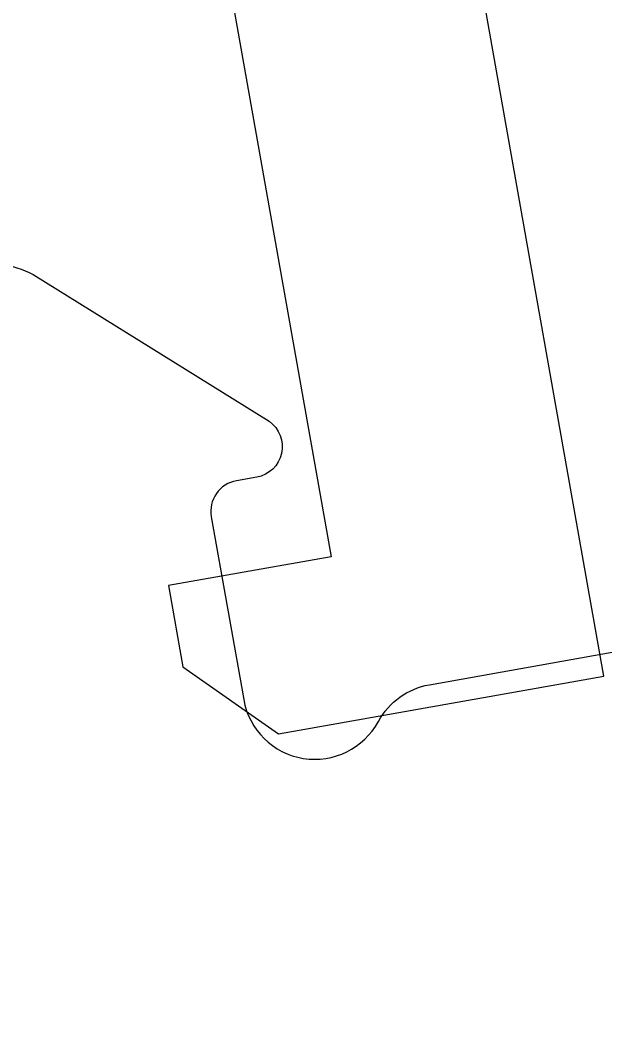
# Model space of a CAD drawing. Header units: millimetres. Extents: x -434100 to 9270898, y 0 to 249028.
# Drawn here: x -196537.45 to -196534, y 105973.61 to 105979.52 of the extents above; entities that cross this region are included whole.
import ezdxf
from ezdxf import colors
from ezdxf.entities.mleader import LeaderData, LeaderLine
from ezdxf.math import Vec2, Vec3

# ---------------------------------------------------------------- set-up
doc = ezdxf.new("R2010")
doc.units = ezdxf.units.MM
doc.header["$MEASUREMENT"] = 0
doc.layers.get('0').update_dxf_attribs({"color": 250, "lineweight": 9})
for name, color, linetype, lineweight in [('_АР ТЕКСТ', 250, 'Continuous', 25), ('АР_Отметки', 250, 'Continuous', 15), ('АР_Размеры', 175, 'Continuous', 9), ('АР_Сущ Несущая стена', 216, 'Continuous', 30)]:
    doc.layers.add(name, color=color, linetype=linetype, lineweight=lineweight)
doc.styles.add('ISOCPEUR', font='isocpeur.TTF', dxfattribs={"width": 0.7})

# ---------------------------------------------------------------- blocks, each defined once
blk = doc.blocks.new('_DotSmall')
at = {"color": 0, "linetype": 'ByBlock', "const_width": 0.5}
blk.add_lwpolyline([(-0.0625, 0, 1), (0.0625, 0, 1)], format="xyb", close=True, dxfattribs=at)

msp = doc.modelspace()

# ---------------------------------------------------------------- linework, layer by layer
at = {"layer": 'АР_Размеры', "color": 5, "lineweight": 0, "ltscale": 100, "transparency": 33554687}
msp.add_lwpolyline([(-196536.486, 105981.2722), (-196535.6136, 105976.3501), (-196536.574, 105976.1799), (-196536.4889, 105975.6997), (-196535.9236, 105975.3046), (-196534.0028, 105975.645), (-196551.2801, 106073.1268)], dxfattribs=at)
msp.add_lwpolyline([(-196536.486, 105981.2722), (-196535.6136, 105976.3501), (-196536.574, 105976.1799), (-196536.4889, 105975.6997), (-196535.9236, 105975.3046), (-196534.0028, 105975.645), (-196551.2801, 106073.1268)], dxfattribs=at)
msp.add_lwpolyline([(-196536.486, 105981.2722), (-196535.6136, 105976.3501), (-196536.574, 105976.1799), (-196536.4889, 105975.6997), (-196535.9236, 105975.3046), (-196534.0028, 105975.645), (-196551.2801, 106073.1268)], dxfattribs=at)
msp.add_lwpolyline([(-196536.486, 105981.2722), (-196535.6136, 105976.3501), (-196536.574, 105976.1799), (-196536.4889, 105975.6997), (-196535.9236, 105975.3046), (-196534.0028, 105975.645), (-196551.2801, 106073.1268)], dxfattribs=at)
msp.add_lwpolyline([(-196536.486, 105981.2722), (-196535.6136, 105976.3501), (-196536.574, 105976.1799), (-196536.4889, 105975.6997), (-196535.9236, 105975.3046), (-196534.0028, 105975.645), (-196551.2801, 106073.1268)], dxfattribs=at)
msp.add_lwpolyline([(-196536.486, 105981.2722), (-196535.6136, 105976.3501), (-196536.574, 105976.1799), (-196536.4889, 105975.6997), (-196535.9236, 105975.3046), (-196534.0028, 105975.645), (-196551.2801, 106073.1268)], dxfattribs=at)
msp.add_lwpolyline([(-196536.486, 105981.2722), (-196535.6136, 105976.3501), (-196536.574, 105976.1799), (-196536.4889, 105975.6997), (-196535.9236, 105975.3046), (-196534.0028, 105975.645), (-196551.2801, 106073.1268)], dxfattribs=at)
msp.add_lwpolyline([(-196536.486, 105981.2722), (-196535.6136, 105976.3501), (-196536.574, 105976.1799), (-196536.4889, 105975.6997), (-196535.9236, 105975.3046), (-196534.0028, 105975.645), (-196551.2801, 106073.1268)], dxfattribs=at)
msp.add_lwpolyline([(-196536.486, 105981.2722), (-196535.6136, 105976.3501), (-196536.574, 105976.1799), (-196536.4889, 105975.6997), (-196535.9236, 105975.3046), (-196534.0028, 105975.645), (-196551.2801, 106073.1268)], dxfattribs=at)
msp.add_lwpolyline([(-196536.486, 105981.2722), (-196535.6136, 105976.3501), (-196536.574, 105976.1799), (-196536.4889, 105975.6997), (-196535.9236, 105975.3046), (-196534.0028, 105975.645), (-196551.2801, 106073.1268)], dxfattribs=at)
msp.add_lwpolyline([(-196536.486, 105981.2722), (-196535.6136, 105976.3501), (-196536.574, 105976.1799), (-196536.4889, 105975.6997), (-196535.9236, 105975.3046), (-196534.0028, 105975.645), (-196551.2801, 106073.1268)], dxfattribs=at)
msp.add_lwpolyline([(-196536.486, 105981.2722), (-196535.6136, 105976.3501), (-196536.574, 105976.1799), (-196536.4889, 105975.6997), (-196535.9236, 105975.3046), (-196534.0028, 105975.645), (-196551.2801, 106073.1268)], dxfattribs=at)
msp.add_lwpolyline([(-196536.486, 105981.2722), (-196535.6136, 105976.3501), (-196536.574, 105976.1799), (-196536.4889, 105975.6997), (-196535.9236, 105975.3046), (-196534.0028, 105975.645), (-196551.2801, 106073.1268)], dxfattribs=at)
msp.add_lwpolyline([(-196536.486, 105981.2722), (-196535.6136, 105976.3501), (-196536.574, 105976.1799), (-196536.4889, 105975.6997), (-196535.9236, 105975.3046), (-196534.0028, 105975.645), (-196551.2801, 106073.1268)], dxfattribs=at)
msp.add_lwpolyline([(-196536.486, 105981.2722), (-196535.6136, 105976.3501), (-196536.574, 105976.1799), (-196536.4889, 105975.6997), (-196535.9236, 105975.3046), (-196534.0028, 105975.645), (-196551.2801, 106073.1268)], dxfattribs=at)
msp.add_lwpolyline([(-196536.486, 105981.2722), (-196535.6136, 105976.3501), (-196536.574, 105976.1799), (-196536.4889, 105975.6997), (-196535.9236, 105975.3046), (-196534.0028, 105975.645), (-196551.2801, 106073.1268)], dxfattribs=at)
msp.add_lwpolyline([(-196536.486, 105981.2722), (-196535.6136, 105976.3501), (-196536.574, 105976.1799), (-196536.4889, 105975.6997), (-196535.9236, 105975.3046), (-196534.0028, 105975.645), (-196551.2801, 106073.1268)], dxfattribs=at)
msp.add_lwpolyline([(-196536.486, 105981.2722), (-196535.6136, 105976.3501), (-196536.574, 105976.1799), (-196536.4889, 105975.6997), (-196535.9236, 105975.3046), (-196534.0028, 105975.645), (-196551.2801, 106073.1268)], dxfattribs=at)
msp.add_lwpolyline([(-196536.486, 105981.2722), (-196535.6136, 105976.3501), (-196536.574, 105976.1799), (-196536.4889, 105975.6997), (-196535.9236, 105975.3046), (-196534.0028, 105975.645), (-196551.2801, 106073.1268)], dxfattribs=at)
msp.add_lwpolyline([(-196536.486, 105981.2722), (-196535.6136, 105976.3501), (-196536.574, 105976.1799), (-196536.4889, 105975.6997), (-196535.9236, 105975.3046), (-196534.0028, 105975.645), (-196551.2801, 106073.1268)], dxfattribs=at)
msp.add_lwpolyline([(-196536.486, 105981.2722), (-196535.6136, 105976.3501), (-196536.574, 105976.1799), (-196536.4889, 105975.6997), (-196535.9236, 105975.3046), (-196534.0028, 105975.645), (-196551.2801, 106073.1268)], dxfattribs=at)
msp.add_lwpolyline([(-196536.486, 105981.2722), (-196535.6136, 105976.3501), (-196536.574, 105976.1799), (-196536.4889, 105975.6997), (-196535.9236, 105975.3046), (-196534.0028, 105975.645), (-196551.2801, 106073.1268)], dxfattribs=at)
msp.add_lwpolyline([(-196536.486, 105981.2722), (-196535.6136, 105976.3501), (-196536.574, 105976.1799), (-196536.4889, 105975.6997), (-196535.9236, 105975.3046), (-196534.0028, 105975.645), (-196551.2801, 106073.1268)], dxfattribs=at)
msp.add_lwpolyline([(-196536.486, 105981.2722), (-196535.6136, 105976.3501), (-196536.574, 105976.1799), (-196536.4889, 105975.6997), (-196535.9236, 105975.3046), (-196534.0028, 105975.645), (-196551.2801, 106073.1268)], dxfattribs=at)
msp.add_lwpolyline([(-196536.486, 105981.2722), (-196535.6136, 105976.3501), (-196536.574, 105976.1799), (-196536.4889, 105975.6997), (-196535.9236, 105975.3046), (-196534.0028, 105975.645), (-196551.2801, 106073.1268)], dxfattribs=at)
msp.add_lwpolyline([(-196536.486, 105981.2722), (-196535.6136, 105976.3501), (-196536.574, 105976.1799), (-196536.4889, 105975.6997), (-196535.9236, 105975.3046), (-196534.0028, 105975.645), (-196551.2801, 106073.1268)], dxfattribs=at)
msp.add_lwpolyline([(-196536.486, 105981.2722), (-196535.6136, 105976.3501), (-196536.574, 105976.1799), (-196536.4889, 105975.6997), (-196535.9236, 105975.3046), (-196534.0028, 105975.645), (-196551.2801, 106073.1268)], dxfattribs=at)
msp.add_lwpolyline([(-196536.486, 105981.2722), (-196535.6136, 105976.3501), (-196536.574, 105976.1799), (-196536.4889, 105975.6997), (-196535.9236, 105975.3046), (-196534.0028, 105975.645), (-196551.2801, 106073.1268)], dxfattribs=at)
msp.add_lwpolyline([(-196536.486, 105981.2722), (-196535.6136, 105976.3501), (-196536.574, 105976.1799), (-196536.4889, 105975.6997), (-196535.9236, 105975.3046), (-196534.0028, 105975.645), (-196551.2801, 106073.1268)], dxfattribs=at)
msp.add_lwpolyline([(-196536.486, 105981.2722), (-196535.6136, 105976.3501), (-196536.574, 105976.1799), (-196536.4889, 105975.6997), (-196535.9236, 105975.3046), (-196534.0028, 105975.645), (-196551.2801, 106073.1268)], dxfattribs=at)
msp.add_lwpolyline([(-196536.486, 105981.2722), (-196535.6136, 105976.3501), (-196536.574, 105976.1799), (-196536.4889, 105975.6997), (-196535.9236, 105975.3046), (-196534.0028, 105975.645), (-196551.2801, 106073.1268)], dxfattribs=at)
msp.add_lwpolyline([(-196536.486, 105981.2722), (-196535.6136, 105976.3501), (-196536.574, 105976.1799), (-196536.4889, 105975.6997), (-196535.9236, 105975.3046), (-196534.0028, 105975.645), (-196551.2801, 106073.1268)], dxfattribs=at)
msp.add_lwpolyline([(-196536.486, 105981.2722), (-196535.6136, 105976.3501), (-196536.574, 105976.1799), (-196536.4889, 105975.6997), (-196535.9236, 105975.3046), (-196534.0028, 105975.645), (-196551.2801, 106073.1268)], dxfattribs=at)
msp.add_lwpolyline([(-196536.486, 105981.2722), (-196535.6136, 105976.3501), (-196536.574, 105976.1799), (-196536.4889, 105975.6997), (-196535.9236, 105975.3046), (-196534.0028, 105975.645), (-196551.2801, 106073.1268)], dxfattribs=at)
msp.add_lwpolyline([(-196536.486, 105981.2722), (-196535.6136, 105976.3501), (-196536.574, 105976.1799), (-196536.4889, 105975.6997), (-196535.9236, 105975.3046), (-196534.0028, 105975.645), (-196551.2801, 106073.1268)], dxfattribs=at)
msp.add_lwpolyline([(-196536.486, 105981.2722), (-196535.6136, 105976.3501), (-196536.574, 105976.1799), (-196536.4889, 105975.6997), (-196535.9236, 105975.3046), (-196534.0028, 105975.645), (-196551.2801, 106073.1268)], dxfattribs=at)
msp.add_lwpolyline([(-196536.486, 105981.2722), (-196535.6136, 105976.3501), (-196536.574, 105976.1799), (-196536.4889, 105975.6997), (-196535.9236, 105975.3046), (-196534.0028, 105975.645), (-196551.2801, 106073.1268)], dxfattribs=at)
msp.add_lwpolyline([(-196536.486, 105981.2722), (-196535.6136, 105976.3501), (-196536.574, 105976.1799), (-196536.4889, 105975.6997), (-196535.9236, 105975.3046), (-196534.0028, 105975.645), (-196551.2801, 106073.1268)], dxfattribs=at)
msp.add_lwpolyline([(-196536.486, 105981.2722), (-196535.6136, 105976.3501), (-196536.574, 105976.1799), (-196536.4889, 105975.6997), (-196535.9236, 105975.3046), (-196534.0028, 105975.645), (-196551.2801, 106073.1268)], dxfattribs=at)
msp.add_lwpolyline([(-196536.486, 105981.2722), (-196535.6136, 105976.3501), (-196536.574, 105976.1799), (-196536.4889, 105975.6997), (-196535.9236, 105975.3046), (-196534.0028, 105975.645), (-196551.2801, 106073.1268)], dxfattribs=at)
msp.add_lwpolyline([(-196536.486, 105981.2722), (-196535.6136, 105976.3501), (-196536.574, 105976.1799), (-196536.4889, 105975.6997), (-196535.9236, 105975.3046), (-196534.0028, 105975.645), (-196551.2801, 106073.1268)], dxfattribs=at)
msp.add_lwpolyline([(-196536.486, 105981.2722), (-196535.6136, 105976.3501), (-196536.574, 105976.1799), (-196536.4889, 105975.6997), (-196535.9236, 105975.3046), (-196534.0028, 105975.645), (-196551.2801, 106073.1268)], dxfattribs=at)
msp.add_lwpolyline([(-196536.486, 105981.2722), (-196535.6136, 105976.3501), (-196536.574, 105976.1799), (-196536.4889, 105975.6997), (-196535.9236, 105975.3046), (-196534.0028, 105975.645), (-196551.2801, 106073.1268)], dxfattribs=at)
msp.add_lwpolyline([(-196536.486, 105981.2722), (-196535.6136, 105976.3501), (-196536.574, 105976.1799), (-196536.4889, 105975.6997), (-196535.9236, 105975.3046), (-196534.0028, 105975.645), (-196551.2801, 106073.1268)], dxfattribs=at)
msp.add_lwpolyline([(-196536.486, 105981.2722), (-196535.6136, 105976.3501), (-196536.574, 105976.1799), (-196536.4889, 105975.6997), (-196535.9236, 105975.3046), (-196534.0028, 105975.645), (-196551.2801, 106073.1268)], dxfattribs=at)
msp.add_lwpolyline([(-196543.1078, 105964.8395), (-196544.6781, 105973.6993, -0.414214), (-196544.5301, 105973.9113), (-196543.582, 105974.0793, -0.228752), (-196543.2249, 105973.9789, 0.710164), (-196542.5222, 105974.3731), (-196542.7137, 105975.4536, 0.4144), (-196542.9257, 105975.6017), (-196543.0457, 105975.5805, -0.66825), (-196543.2275, 105975.8653), (-196542.2185, 105977.1585, -0.164348), (-196541.8578, 105977.3484), (-196537.7761, 105978.0718, -0.164348), (-196537.3721, 105978.0175), (-196535.9801, 105977.1499, -0.66825), (-196536.0529, 105976.8198), (-196536.173, 105976.7986, 0.4144), (-196536.3211, 105976.5866), (-196536.1296, 105975.5061, 0.710164), (-196535.3342, 105975.3774, -0.228752), (-196535.0334, 105975.5944), (-196533.953, 105975.7859, -0.4144), (-196533.741, 105975.6378), (-196532.4856, 105968.5548, -0.430028)], format="xyb", dxfattribs=at)
msp.add_lwpolyline([(-196543.1078, 105964.8395), (-196544.6781, 105973.6993, -0.414214), (-196544.5301, 105973.9113), (-196543.582, 105974.0793, -0.228752), (-196543.2249, 105973.9789, 0.710164), (-196542.5222, 105974.3731), (-196542.7137, 105975.4536, 0.4144), (-196542.9257, 105975.6017), (-196543.0457, 105975.5805, -0.66825), (-196543.2275, 105975.8653), (-196542.2185, 105977.1585, -0.164348), (-196541.8578, 105977.3484), (-196537.7761, 105978.0718, -0.164348), (-196537.3721, 105978.0175), (-196535.9801, 105977.1499, -0.66825), (-196536.0529, 105976.8198), (-196536.173, 105976.7986, 0.4144), (-196536.3211, 105976.5866), (-196536.1296, 105975.5061, 0.710164), (-196535.3342, 105975.3774, -0.228752), (-196535.0334, 105975.5944), (-196533.953, 105975.7859, -0.4144), (-196533.741, 105975.6378), (-196532.4856, 105968.5548, -0.430028)], format="xyb", dxfattribs=at)
msp.add_lwpolyline([(-196543.1078, 105964.8395), (-196544.6781, 105973.6993, -0.414214), (-196544.5301, 105973.9113), (-196543.582, 105974.0793, -0.228752), (-196543.2249, 105973.9789, 0.710164), (-196542.5222, 105974.3731), (-196542.7137, 105975.4536, 0.4144), (-196542.9257, 105975.6017), (-196543.0457, 105975.5805, -0.66825), (-196543.2275, 105975.8653), (-196542.2185, 105977.1585, -0.164348), (-196541.8578, 105977.3484), (-196537.7761, 105978.0718, -0.164348), (-196537.3721, 105978.0175), (-196535.9801, 105977.1499, -0.66825), (-196536.0529, 105976.8198), (-196536.173, 105976.7986, 0.4144), (-196536.3211, 105976.5866), (-196536.1296, 105975.5061, 0.710164), (-196535.3342, 105975.3774, -0.228752), (-196535.0334, 105975.5944), (-196533.953, 105975.7859, -0.4144), (-196533.741, 105975.6378), (-196532.4856, 105968.5548, -0.430028)], format="xyb", dxfattribs=at)
msp.add_lwpolyline([(-196543.1078, 105964.8395), (-196544.6781, 105973.6993, -0.414214), (-196544.5301, 105973.9113), (-196543.582, 105974.0793, -0.228752), (-196543.2249, 105973.9789, 0.710164), (-196542.5222, 105974.3731), (-196542.7137, 105975.4536, 0.4144), (-196542.9257, 105975.6017), (-196543.0457, 105975.5805, -0.66825), (-196543.2275, 105975.8653), (-196542.2185, 105977.1585, -0.164348), (-196541.8578, 105977.3484), (-196537.7761, 105978.0718, -0.164348), (-196537.3721, 105978.0175), (-196535.9801, 105977.1499, -0.66825), (-196536.0529, 105976.8198), (-196536.173, 105976.7986, 0.4144), (-196536.3211, 105976.5866), (-196536.1296, 105975.5061, 0.710164), (-196535.3342, 105975.3774, -0.228752), (-196535.0334, 105975.5944), (-196533.953, 105975.7859, -0.4144), (-196533.741, 105975.6378), (-196532.4856, 105968.5548, -0.430028)], format="xyb", dxfattribs=at)
msp.add_lwpolyline([(-196543.1078, 105964.8395), (-196544.6781, 105973.6993, -0.414214), (-196544.5301, 105973.9113), (-196543.582, 105974.0793, -0.228752), (-196543.2249, 105973.9789, 0.710164), (-196542.5222, 105974.3731), (-196542.7137, 105975.4536, 0.4144), (-196542.9257, 105975.6017), (-196543.0457, 105975.5805, -0.66825), (-196543.2275, 105975.8653), (-196542.2185, 105977.1585, -0.164348), (-196541.8578, 105977.3484), (-196537.7761, 105978.0718, -0.164348), (-196537.3721, 105978.0175), (-196535.9801, 105977.1499, -0.66825), (-196536.0529, 105976.8198), (-196536.173, 105976.7986, 0.4144), (-196536.3211, 105976.5866), (-196536.1296, 105975.5061, 0.710164), (-196535.3342, 105975.3774, -0.228752), (-196535.0334, 105975.5944), (-196533.953, 105975.7859, -0.4144), (-196533.741, 105975.6378), (-196532.4856, 105968.5548, -0.430028)], format="xyb", dxfattribs=at)
msp.add_lwpolyline([(-196543.1078, 105964.8395), (-196544.6781, 105973.6993, -0.414214), (-196544.5301, 105973.9113), (-196543.582, 105974.0793, -0.228752), (-196543.2249, 105973.9789, 0.710164), (-196542.5222, 105974.3731), (-196542.7137, 105975.4536, 0.4144), (-196542.9257, 105975.6017), (-196543.0457, 105975.5805, -0.66825), (-196543.2275, 105975.8653), (-196542.2185, 105977.1585, -0.164348), (-196541.8578, 105977.3484), (-196537.7761, 105978.0718, -0.164348), (-196537.3721, 105978.0175), (-196535.9801, 105977.1499, -0.66825), (-196536.0529, 105976.8198), (-196536.173, 105976.7986, 0.4144), (-196536.3211, 105976.5866), (-196536.1296, 105975.5061, 0.710164), (-196535.3342, 105975.3774, -0.228752), (-196535.0334, 105975.5944), (-196533.953, 105975.7859, -0.4144), (-196533.741, 105975.6378), (-196532.4856, 105968.5548, -0.430028)], format="xyb", dxfattribs=at)
msp.add_lwpolyline([(-196543.1078, 105964.8395), (-196544.6781, 105973.6993, -0.414214), (-196544.5301, 105973.9113), (-196543.582, 105974.0793, -0.228752), (-196543.2249, 105973.9789, 0.710164), (-196542.5222, 105974.3731), (-196542.7137, 105975.4536, 0.4144), (-196542.9257, 105975.6017), (-196543.0457, 105975.5805, -0.66825), (-196543.2275, 105975.8653), (-196542.2185, 105977.1585, -0.164348), (-196541.8578, 105977.3484), (-196537.7761, 105978.0718, -0.164348), (-196537.3721, 105978.0175), (-196535.9801, 105977.1499, -0.66825), (-196536.0529, 105976.8198), (-196536.173, 105976.7986, 0.4144), (-196536.3211, 105976.5866), (-196536.1296, 105975.5061, 0.710164), (-196535.3342, 105975.3774, -0.228752), (-196535.0334, 105975.5944), (-196533.953, 105975.7859, -0.4144), (-196533.741, 105975.6378), (-196532.4856, 105968.5548, -0.430028)], format="xyb", dxfattribs=at)
msp.add_lwpolyline([(-196543.1078, 105964.8395), (-196544.6781, 105973.6993, -0.414214), (-196544.5301, 105973.9113), (-196543.582, 105974.0793, -0.228752), (-196543.2249, 105973.9789, 0.710164), (-196542.5222, 105974.3731), (-196542.7137, 105975.4536, 0.4144), (-196542.9257, 105975.6017), (-196543.0457, 105975.5805, -0.66825), (-196543.2275, 105975.8653), (-196542.2185, 105977.1585, -0.164348), (-196541.8578, 105977.3484), (-196537.7761, 105978.0718, -0.164348), (-196537.3721, 105978.0175), (-196535.9801, 105977.1499, -0.66825), (-196536.0529, 105976.8198), (-196536.173, 105976.7986, 0.4144), (-196536.3211, 105976.5866), (-196536.1296, 105975.5061, 0.710164), (-196535.3342, 105975.3774, -0.228752), (-196535.0334, 105975.5944), (-196533.953, 105975.7859, -0.4144), (-196533.741, 105975.6378), (-196532.4856, 105968.5548, -0.430028)], format="xyb", dxfattribs=at)
msp.add_lwpolyline([(-196543.1078, 105964.8395), (-196544.6781, 105973.6993, -0.414214), (-196544.5301, 105973.9113), (-196543.582, 105974.0793, -0.228752), (-196543.2249, 105973.9789, 0.710164), (-196542.5222, 105974.3731), (-196542.7137, 105975.4536, 0.4144), (-196542.9257, 105975.6017), (-196543.0457, 105975.5805, -0.66825), (-196543.2275, 105975.8653), (-196542.2185, 105977.1585, -0.164348), (-196541.8578, 105977.3484), (-196537.7761, 105978.0718, -0.164348), (-196537.3721, 105978.0175), (-196535.9801, 105977.1499, -0.66825), (-196536.0529, 105976.8198), (-196536.173, 105976.7986, 0.4144), (-196536.3211, 105976.5866), (-196536.1296, 105975.5061, 0.710164), (-196535.3342, 105975.3774, -0.228752), (-196535.0334, 105975.5944), (-196533.953, 105975.7859, -0.4144), (-196533.741, 105975.6378), (-196532.4856, 105968.5548, -0.430028)], format="xyb", dxfattribs=at)
msp.add_lwpolyline([(-196543.1078, 105964.8395), (-196544.6781, 105973.6993, -0.414214), (-196544.5301, 105973.9113), (-196543.582, 105974.0793, -0.228752), (-196543.2249, 105973.9789, 0.710164), (-196542.5222, 105974.3731), (-196542.7137, 105975.4536, 0.4144), (-196542.9257, 105975.6017), (-196543.0457, 105975.5805, -0.66825), (-196543.2275, 105975.8653), (-196542.2185, 105977.1585, -0.164348), (-196541.8578, 105977.3484), (-196537.7761, 105978.0718, -0.164348), (-196537.3721, 105978.0175), (-196535.9801, 105977.1499, -0.66825), (-196536.0529, 105976.8198), (-196536.173, 105976.7986, 0.4144), (-196536.3211, 105976.5866), (-196536.1296, 105975.5061, 0.710164), (-196535.3342, 105975.3774, -0.228752), (-196535.0334, 105975.5944), (-196533.953, 105975.7859, -0.4144), (-196533.741, 105975.6378), (-196532.4856, 105968.5548, -0.430028)], format="xyb", dxfattribs=at)
msp.add_lwpolyline([(-196543.1078, 105964.8395), (-196544.6781, 105973.6993, -0.414214), (-196544.5301, 105973.9113), (-196543.582, 105974.0793, -0.228752), (-196543.2249, 105973.9789, 0.710164), (-196542.5222, 105974.3731), (-196542.7137, 105975.4536, 0.4144), (-196542.9257, 105975.6017), (-196543.0457, 105975.5805, -0.66825), (-196543.2275, 105975.8653), (-196542.2185, 105977.1585, -0.164348), (-196541.8578, 105977.3484), (-196537.7761, 105978.0718, -0.164348), (-196537.3721, 105978.0175), (-196535.9801, 105977.1499, -0.66825), (-196536.0529, 105976.8198), (-196536.173, 105976.7986, 0.4144), (-196536.3211, 105976.5866), (-196536.1296, 105975.5061, 0.710164), (-196535.3342, 105975.3774, -0.228752), (-196535.0334, 105975.5944), (-196533.953, 105975.7859, -0.4144), (-196533.741, 105975.6378), (-196532.4856, 105968.5548, -0.430028)], format="xyb", dxfattribs=at)
msp.add_lwpolyline([(-196543.1078, 105964.8395), (-196544.6781, 105973.6993, -0.414214), (-196544.5301, 105973.9113), (-196543.582, 105974.0793, -0.228752), (-196543.2249, 105973.9789, 0.710164), (-196542.5222, 105974.3731), (-196542.7137, 105975.4536, 0.4144), (-196542.9257, 105975.6017), (-196543.0457, 105975.5805, -0.66825), (-196543.2275, 105975.8653), (-196542.2185, 105977.1585, -0.164348), (-196541.8578, 105977.3484), (-196537.7761, 105978.0718, -0.164348), (-196537.3721, 105978.0175), (-196535.9801, 105977.1499, -0.66825), (-196536.0529, 105976.8198), (-196536.173, 105976.7986, 0.4144), (-196536.3211, 105976.5866), (-196536.1296, 105975.5061, 0.710164), (-196535.3342, 105975.3774, -0.228752), (-196535.0334, 105975.5944), (-196533.953, 105975.7859, -0.4144), (-196533.741, 105975.6378), (-196532.4856, 105968.5548, -0.430028)], format="xyb", dxfattribs=at)
msp.add_lwpolyline([(-196543.1078, 105964.8395), (-196544.6781, 105973.6993, -0.414214), (-196544.5301, 105973.9113), (-196543.582, 105974.0793, -0.228752), (-196543.2249, 105973.9789, 0.710164), (-196542.5222, 105974.3731), (-196542.7137, 105975.4536, 0.4144), (-196542.9257, 105975.6017), (-196543.0457, 105975.5805, -0.66825), (-196543.2275, 105975.8653), (-196542.2185, 105977.1585, -0.164348), (-196541.8578, 105977.3484), (-196537.7761, 105978.0718, -0.164348), (-196537.3721, 105978.0175), (-196535.9801, 105977.1499, -0.66825), (-196536.0529, 105976.8198), (-196536.173, 105976.7986, 0.4144), (-196536.3211, 105976.5866), (-196536.1296, 105975.5061, 0.710164), (-196535.3342, 105975.3774, -0.228752), (-196535.0334, 105975.5944), (-196533.953, 105975.7859, -0.4144), (-196533.741, 105975.6378), (-196532.4856, 105968.5548, -0.430028)], format="xyb", dxfattribs=at)
msp.add_lwpolyline([(-196543.1078, 105964.8395), (-196544.6781, 105973.6993, -0.414214), (-196544.5301, 105973.9113), (-196543.582, 105974.0793, -0.228752), (-196543.2249, 105973.9789, 0.710164), (-196542.5222, 105974.3731), (-196542.7137, 105975.4536, 0.4144), (-196542.9257, 105975.6017), (-196543.0457, 105975.5805, -0.66825), (-196543.2275, 105975.8653), (-196542.2185, 105977.1585, -0.164348), (-196541.8578, 105977.3484), (-196537.7761, 105978.0718, -0.164348), (-196537.3721, 105978.0175), (-196535.9801, 105977.1499, -0.66825), (-196536.0529, 105976.8198), (-196536.173, 105976.7986, 0.4144), (-196536.3211, 105976.5866), (-196536.1296, 105975.5061, 0.710164), (-196535.3342, 105975.3774, -0.228752), (-196535.0334, 105975.5944), (-196533.953, 105975.7859, -0.4144), (-196533.741, 105975.6378), (-196532.4856, 105968.5548, -0.430028)], format="xyb", dxfattribs=at)
msp.add_lwpolyline([(-196543.1078, 105964.8395), (-196544.6781, 105973.6993, -0.414214), (-196544.5301, 105973.9113), (-196543.582, 105974.0793, -0.228752), (-196543.2249, 105973.9789, 0.710164), (-196542.5222, 105974.3731), (-196542.7137, 105975.4536, 0.4144), (-196542.9257, 105975.6017), (-196543.0457, 105975.5805, -0.66825), (-196543.2275, 105975.8653), (-196542.2185, 105977.1585, -0.164348), (-196541.8578, 105977.3484), (-196537.7761, 105978.0718, -0.164348), (-196537.3721, 105978.0175), (-196535.9801, 105977.1499, -0.66825), (-196536.0529, 105976.8198), (-196536.173, 105976.7986, 0.4144), (-196536.3211, 105976.5866), (-196536.1296, 105975.5061, 0.710164), (-196535.3342, 105975.3774, -0.228752), (-196535.0334, 105975.5944), (-196533.953, 105975.7859, -0.4144), (-196533.741, 105975.6378), (-196532.4856, 105968.5548, -0.430028)], format="xyb", dxfattribs=at)
msp.add_lwpolyline([(-196543.1078, 105964.8395), (-196544.6781, 105973.6993, -0.414214), (-196544.5301, 105973.9113), (-196543.582, 105974.0793, -0.228752), (-196543.2249, 105973.9789, 0.710164), (-196542.5222, 105974.3731), (-196542.7137, 105975.4536, 0.4144), (-196542.9257, 105975.6017), (-196543.0457, 105975.5805, -0.66825), (-196543.2275, 105975.8653), (-196542.2185, 105977.1585, -0.164348), (-196541.8578, 105977.3484), (-196537.7761, 105978.0718, -0.164348), (-196537.3721, 105978.0175), (-196535.9801, 105977.1499, -0.66825), (-196536.0529, 105976.8198), (-196536.173, 105976.7986, 0.4144), (-196536.3211, 105976.5866), (-196536.1296, 105975.5061, 0.710164), (-196535.3342, 105975.3774, -0.228752), (-196535.0334, 105975.5944), (-196533.953, 105975.7859, -0.4144), (-196533.741, 105975.6378), (-196532.4856, 105968.5548, -0.430028)], format="xyb", dxfattribs=at)
msp.add_lwpolyline([(-196543.1078, 105964.8395), (-196544.6781, 105973.6993, -0.414214), (-196544.5301, 105973.9113), (-196543.582, 105974.0793, -0.228752), (-196543.2249, 105973.9789, 0.710164), (-196542.5222, 105974.3731), (-196542.7137, 105975.4536, 0.4144), (-196542.9257, 105975.6017), (-196543.0457, 105975.5805, -0.66825), (-196543.2275, 105975.8653), (-196542.2185, 105977.1585, -0.164348), (-196541.8578, 105977.3484), (-196537.7761, 105978.0718, -0.164348), (-196537.3721, 105978.0175), (-196535.9801, 105977.1499, -0.66825), (-196536.0529, 105976.8198), (-196536.173, 105976.7986, 0.4144), (-196536.3211, 105976.5866), (-196536.1296, 105975.5061, 0.710164), (-196535.3342, 105975.3774, -0.228752), (-196535.0334, 105975.5944), (-196533.953, 105975.7859, -0.4144), (-196533.741, 105975.6378), (-196532.4856, 105968.5548, -0.430028)], format="xyb", dxfattribs=at)
msp.add_lwpolyline([(-196543.1078, 105964.8395), (-196544.6781, 105973.6993, -0.414214), (-196544.5301, 105973.9113), (-196543.582, 105974.0793, -0.228752), (-196543.2249, 105973.9789, 0.710164), (-196542.5222, 105974.3731), (-196542.7137, 105975.4536, 0.4144), (-196542.9257, 105975.6017), (-196543.0457, 105975.5805, -0.66825), (-196543.2275, 105975.8653), (-196542.2185, 105977.1585, -0.164348), (-196541.8578, 105977.3484), (-196537.7761, 105978.0718, -0.164348), (-196537.3721, 105978.0175), (-196535.9801, 105977.1499, -0.66825), (-196536.0529, 105976.8198), (-196536.173, 105976.7986, 0.4144), (-196536.3211, 105976.5866), (-196536.1296, 105975.5061, 0.710164), (-196535.3342, 105975.3774, -0.228752), (-196535.0334, 105975.5944), (-196533.953, 105975.7859, -0.4144), (-196533.741, 105975.6378), (-196532.4856, 105968.5548, -0.430028)], format="xyb", dxfattribs=at)
msp.add_lwpolyline([(-196543.1078, 105964.8395), (-196544.6781, 105973.6993, -0.414214), (-196544.5301, 105973.9113), (-196543.582, 105974.0793, -0.228752), (-196543.2249, 105973.9789, 0.710164), (-196542.5222, 105974.3731), (-196542.7137, 105975.4536, 0.4144), (-196542.9257, 105975.6017), (-196543.0457, 105975.5805, -0.66825), (-196543.2275, 105975.8653), (-196542.2185, 105977.1585, -0.164348), (-196541.8578, 105977.3484), (-196537.7761, 105978.0718, -0.164348), (-196537.3721, 105978.0175), (-196535.9801, 105977.1499, -0.66825), (-196536.0529, 105976.8198), (-196536.173, 105976.7986, 0.4144), (-196536.3211, 105976.5866), (-196536.1296, 105975.5061, 0.710164), (-196535.3342, 105975.3774, -0.228752), (-196535.0334, 105975.5944), (-196533.953, 105975.7859, -0.4144), (-196533.741, 105975.6378), (-196532.4856, 105968.5548, -0.430028)], format="xyb", dxfattribs=at)
msp.add_lwpolyline([(-196543.1078, 105964.8395), (-196544.6781, 105973.6993, -0.414214), (-196544.5301, 105973.9113), (-196543.582, 105974.0793, -0.228752), (-196543.2249, 105973.9789, 0.710164), (-196542.5222, 105974.3731), (-196542.7137, 105975.4536, 0.4144), (-196542.9257, 105975.6017), (-196543.0457, 105975.5805, -0.66825), (-196543.2275, 105975.8653), (-196542.2185, 105977.1585, -0.164348), (-196541.8578, 105977.3484), (-196537.7761, 105978.0718, -0.164348), (-196537.3721, 105978.0175), (-196535.9801, 105977.1499, -0.66825), (-196536.0529, 105976.8198), (-196536.173, 105976.7986, 0.4144), (-196536.3211, 105976.5866), (-196536.1296, 105975.5061, 0.710164), (-196535.3342, 105975.3774, -0.228752), (-196535.0334, 105975.5944), (-196533.953, 105975.7859, -0.4144), (-196533.741, 105975.6378), (-196532.4856, 105968.5548, -0.430028)], format="xyb", dxfattribs=at)
msp.add_lwpolyline([(-196543.1078, 105964.8395), (-196544.6781, 105973.6993, -0.414214), (-196544.5301, 105973.9113), (-196543.582, 105974.0793, -0.228752), (-196543.2249, 105973.9789, 0.710164), (-196542.5222, 105974.3731), (-196542.7137, 105975.4536, 0.4144), (-196542.9257, 105975.6017), (-196543.0457, 105975.5805, -0.66825), (-196543.2275, 105975.8653), (-196542.2185, 105977.1585, -0.164348), (-196541.8578, 105977.3484), (-196537.7761, 105978.0718, -0.164348), (-196537.3721, 105978.0175), (-196535.9801, 105977.1499, -0.66825), (-196536.0529, 105976.8198), (-196536.173, 105976.7986, 0.4144), (-196536.3211, 105976.5866), (-196536.1296, 105975.5061, 0.710164), (-196535.3342, 105975.3774, -0.228752), (-196535.0334, 105975.5944), (-196533.953, 105975.7859, -0.4144), (-196533.741, 105975.6378), (-196532.4856, 105968.5548, -0.430028)], format="xyb", dxfattribs=at)
msp.add_lwpolyline([(-196543.1078, 105964.8395), (-196544.6781, 105973.6993, -0.414214), (-196544.5301, 105973.9113), (-196543.582, 105974.0793, -0.228752), (-196543.2249, 105973.9789, 0.710164), (-196542.5222, 105974.3731), (-196542.7137, 105975.4536, 0.4144), (-196542.9257, 105975.6017), (-196543.0457, 105975.5805, -0.66825), (-196543.2275, 105975.8653), (-196542.2185, 105977.1585, -0.164348), (-196541.8578, 105977.3484), (-196537.7761, 105978.0718, -0.164348), (-196537.3721, 105978.0175), (-196535.9801, 105977.1499, -0.66825), (-196536.0529, 105976.8198), (-196536.173, 105976.7986, 0.4144), (-196536.3211, 105976.5866), (-196536.1296, 105975.5061, 0.710164), (-196535.3342, 105975.3774, -0.228752), (-196535.0334, 105975.5944), (-196533.953, 105975.7859, -0.4144), (-196533.741, 105975.6378), (-196532.4856, 105968.5548, -0.430028)], format="xyb", dxfattribs=at)
msp.add_lwpolyline([(-196543.1078, 105964.8395), (-196544.6781, 105973.6993, -0.414214), (-196544.5301, 105973.9113), (-196543.582, 105974.0793, -0.228752), (-196543.2249, 105973.9789, 0.710164), (-196542.5222, 105974.3731), (-196542.7137, 105975.4536, 0.4144), (-196542.9257, 105975.6017), (-196543.0457, 105975.5805, -0.66825), (-196543.2275, 105975.8653), (-196542.2185, 105977.1585, -0.164348), (-196541.8578, 105977.3484), (-196537.7761, 105978.0718, -0.164348), (-196537.3721, 105978.0175), (-196535.9801, 105977.1499, -0.66825), (-196536.0529, 105976.8198), (-196536.173, 105976.7986, 0.4144), (-196536.3211, 105976.5866), (-196536.1296, 105975.5061, 0.710164), (-196535.3342, 105975.3774, -0.228752), (-196535.0334, 105975.5944), (-196533.953, 105975.7859, -0.4144), (-196533.741, 105975.6378), (-196532.4856, 105968.5548, -0.430028)], format="xyb", dxfattribs=at)
msp.add_lwpolyline([(-196543.1078, 105964.8395), (-196544.6781, 105973.6993, -0.414214), (-196544.5301, 105973.9113), (-196543.582, 105974.0793, -0.228752), (-196543.2249, 105973.9789, 0.710164), (-196542.5222, 105974.3731), (-196542.7137, 105975.4536, 0.4144), (-196542.9257, 105975.6017), (-196543.0457, 105975.5805, -0.66825), (-196543.2275, 105975.8653), (-196542.2185, 105977.1585, -0.164348), (-196541.8578, 105977.3484), (-196537.7761, 105978.0718, -0.164348), (-196537.3721, 105978.0175), (-196535.9801, 105977.1499, -0.66825), (-196536.0529, 105976.8198), (-196536.173, 105976.7986, 0.4144), (-196536.3211, 105976.5866), (-196536.1296, 105975.5061, 0.710164), (-196535.3342, 105975.3774, -0.228752), (-196535.0334, 105975.5944), (-196533.953, 105975.7859, -0.4144), (-196533.741, 105975.6378), (-196532.4856, 105968.5548, -0.430028)], format="xyb", dxfattribs=at)
msp.add_lwpolyline([(-196543.1078, 105964.8395), (-196544.6781, 105973.6993, -0.414214), (-196544.5301, 105973.9113), (-196543.582, 105974.0793, -0.228752), (-196543.2249, 105973.9789, 0.710164), (-196542.5222, 105974.3731), (-196542.7137, 105975.4536, 0.4144), (-196542.9257, 105975.6017), (-196543.0457, 105975.5805, -0.66825), (-196543.2275, 105975.8653), (-196542.2185, 105977.1585, -0.164348), (-196541.8578, 105977.3484), (-196537.7761, 105978.0718, -0.164348), (-196537.3721, 105978.0175), (-196535.9801, 105977.1499, -0.66825), (-196536.0529, 105976.8198), (-196536.173, 105976.7986, 0.4144), (-196536.3211, 105976.5866), (-196536.1296, 105975.5061, 0.710164), (-196535.3342, 105975.3774, -0.228752), (-196535.0334, 105975.5944), (-196533.953, 105975.7859, -0.4144), (-196533.741, 105975.6378), (-196532.4856, 105968.5548, -0.430028)], format="xyb", dxfattribs=at)
msp.add_lwpolyline([(-196543.1078, 105964.8395), (-196544.6781, 105973.6993, -0.414214), (-196544.5301, 105973.9113), (-196543.582, 105974.0793, -0.228752), (-196543.2249, 105973.9789, 0.710164), (-196542.5222, 105974.3731), (-196542.7137, 105975.4536, 0.4144), (-196542.9257, 105975.6017), (-196543.0457, 105975.5805, -0.66825), (-196543.2275, 105975.8653), (-196542.2185, 105977.1585, -0.164348), (-196541.8578, 105977.3484), (-196537.7761, 105978.0718, -0.164348), (-196537.3721, 105978.0175), (-196535.9801, 105977.1499, -0.66825), (-196536.0529, 105976.8198), (-196536.173, 105976.7986, 0.4144), (-196536.3211, 105976.5866), (-196536.1296, 105975.5061, 0.710164), (-196535.3342, 105975.3774, -0.228752), (-196535.0334, 105975.5944), (-196533.953, 105975.7859, -0.4144), (-196533.741, 105975.6378), (-196532.4856, 105968.5548, -0.430028)], format="xyb", dxfattribs=at)
msp.add_lwpolyline([(-196543.1078, 105964.8395), (-196544.6781, 105973.6993, -0.414214), (-196544.5301, 105973.9113), (-196543.582, 105974.0793, -0.228752), (-196543.2249, 105973.9789, 0.710164), (-196542.5222, 105974.3731), (-196542.7137, 105975.4536, 0.4144), (-196542.9257, 105975.6017), (-196543.0457, 105975.5805, -0.66825), (-196543.2275, 105975.8653), (-196542.2185, 105977.1585, -0.164348), (-196541.8578, 105977.3484), (-196537.7761, 105978.0718, -0.164348), (-196537.3721, 105978.0175), (-196535.9801, 105977.1499, -0.66825), (-196536.0529, 105976.8198), (-196536.173, 105976.7986, 0.4144), (-196536.3211, 105976.5866), (-196536.1296, 105975.5061, 0.710164), (-196535.3342, 105975.3774, -0.228752), (-196535.0334, 105975.5944), (-196533.953, 105975.7859, -0.4144), (-196533.741, 105975.6378), (-196532.4856, 105968.5548, -0.430028)], format="xyb", dxfattribs=at)
msp.add_lwpolyline([(-196543.1078, 105964.8395), (-196544.6781, 105973.6993, -0.414214), (-196544.5301, 105973.9113), (-196543.582, 105974.0793, -0.228752), (-196543.2249, 105973.9789, 0.710164), (-196542.5222, 105974.3731), (-196542.7137, 105975.4536, 0.4144), (-196542.9257, 105975.6017), (-196543.0457, 105975.5805, -0.66825), (-196543.2275, 105975.8653), (-196542.2185, 105977.1585, -0.164348), (-196541.8578, 105977.3484), (-196537.7761, 105978.0718, -0.164348), (-196537.3721, 105978.0175), (-196535.9801, 105977.1499, -0.66825), (-196536.0529, 105976.8198), (-196536.173, 105976.7986, 0.4144), (-196536.3211, 105976.5866), (-196536.1296, 105975.5061, 0.710164), (-196535.3342, 105975.3774, -0.228752), (-196535.0334, 105975.5944), (-196533.953, 105975.7859, -0.4144), (-196533.741, 105975.6378), (-196532.4856, 105968.5548, -0.430028)], format="xyb", dxfattribs=at)
msp.add_lwpolyline([(-196543.1078, 105964.8395), (-196544.6781, 105973.6993, -0.414214), (-196544.5301, 105973.9113), (-196543.582, 105974.0793, -0.228752), (-196543.2249, 105973.9789, 0.710164), (-196542.5222, 105974.3731), (-196542.7137, 105975.4536, 0.4144), (-196542.9257, 105975.6017), (-196543.0457, 105975.5805, -0.66825), (-196543.2275, 105975.8653), (-196542.2185, 105977.1585, -0.164348), (-196541.8578, 105977.3484), (-196537.7761, 105978.0718, -0.164348), (-196537.3721, 105978.0175), (-196535.9801, 105977.1499, -0.66825), (-196536.0529, 105976.8198), (-196536.173, 105976.7986, 0.4144), (-196536.3211, 105976.5866), (-196536.1296, 105975.5061, 0.710164), (-196535.3342, 105975.3774, -0.228752), (-196535.0334, 105975.5944), (-196533.953, 105975.7859, -0.4144), (-196533.741, 105975.6378), (-196532.4856, 105968.5548, -0.430028)], format="xyb", dxfattribs=at)
msp.add_lwpolyline([(-196543.1078, 105964.8395), (-196544.6781, 105973.6993, -0.414214), (-196544.5301, 105973.9113), (-196543.582, 105974.0793, -0.228752), (-196543.2249, 105973.9789, 0.710164), (-196542.5222, 105974.3731), (-196542.7137, 105975.4536, 0.4144), (-196542.9257, 105975.6017), (-196543.0457, 105975.5805, -0.66825), (-196543.2275, 105975.8653), (-196542.2185, 105977.1585, -0.164348), (-196541.8578, 105977.3484), (-196537.7761, 105978.0718, -0.164348), (-196537.3721, 105978.0175), (-196535.9801, 105977.1499, -0.66825), (-196536.0529, 105976.8198), (-196536.173, 105976.7986, 0.4144), (-196536.3211, 105976.5866), (-196536.1296, 105975.5061, 0.710164), (-196535.3342, 105975.3774, -0.228752), (-196535.0334, 105975.5944), (-196533.953, 105975.7859, -0.4144), (-196533.741, 105975.6378), (-196532.4856, 105968.5548, -0.430028)], format="xyb", dxfattribs=at)
msp.add_lwpolyline([(-196543.1078, 105964.8395), (-196544.6781, 105973.6993, -0.414214), (-196544.5301, 105973.9113), (-196543.582, 105974.0793, -0.228752), (-196543.2249, 105973.9789, 0.710164), (-196542.5222, 105974.3731), (-196542.7137, 105975.4536, 0.4144), (-196542.9257, 105975.6017), (-196543.0457, 105975.5805, -0.66825), (-196543.2275, 105975.8653), (-196542.2185, 105977.1585, -0.164348), (-196541.8578, 105977.3484), (-196537.7761, 105978.0718, -0.164348), (-196537.3721, 105978.0175), (-196535.9801, 105977.1499, -0.66825), (-196536.0529, 105976.8198), (-196536.173, 105976.7986, 0.4144), (-196536.3211, 105976.5866), (-196536.1296, 105975.5061, 0.710164), (-196535.3342, 105975.3774, -0.228752), (-196535.0334, 105975.5944), (-196533.953, 105975.7859, -0.4144), (-196533.741, 105975.6378), (-196532.4856, 105968.5548, -0.430028)], format="xyb", dxfattribs=at)
msp.add_lwpolyline([(-196543.1078, 105964.8395), (-196544.6781, 105973.6993, -0.414214), (-196544.5301, 105973.9113), (-196543.582, 105974.0793, -0.228752), (-196543.2249, 105973.9789, 0.710164), (-196542.5222, 105974.3731), (-196542.7137, 105975.4536, 0.4144), (-196542.9257, 105975.6017), (-196543.0457, 105975.5805, -0.66825), (-196543.2275, 105975.8653), (-196542.2185, 105977.1585, -0.164348), (-196541.8578, 105977.3484), (-196537.7761, 105978.0718, -0.164348), (-196537.3721, 105978.0175), (-196535.9801, 105977.1499, -0.66825), (-196536.0529, 105976.8198), (-196536.173, 105976.7986, 0.4144), (-196536.3211, 105976.5866), (-196536.1296, 105975.5061, 0.710164), (-196535.3342, 105975.3774, -0.228752), (-196535.0334, 105975.5944), (-196533.953, 105975.7859, -0.4144), (-196533.741, 105975.6378), (-196532.4856, 105968.5548, -0.430028)], format="xyb", dxfattribs=at)
msp.add_lwpolyline([(-196543.1078, 105964.8395), (-196544.6781, 105973.6993, -0.414214), (-196544.5301, 105973.9113), (-196543.582, 105974.0793, -0.228752), (-196543.2249, 105973.9789, 0.710164), (-196542.5222, 105974.3731), (-196542.7137, 105975.4536, 0.4144), (-196542.9257, 105975.6017), (-196543.0457, 105975.5805, -0.66825), (-196543.2275, 105975.8653), (-196542.2185, 105977.1585, -0.164348), (-196541.8578, 105977.3484), (-196537.7761, 105978.0718, -0.164348), (-196537.3721, 105978.0175), (-196535.9801, 105977.1499, -0.66825), (-196536.0529, 105976.8198), (-196536.173, 105976.7986, 0.4144), (-196536.3211, 105976.5866), (-196536.1296, 105975.5061, 0.710164), (-196535.3342, 105975.3774, -0.228752), (-196535.0334, 105975.5944), (-196533.953, 105975.7859, -0.4144), (-196533.741, 105975.6378), (-196532.4856, 105968.5548, -0.430028)], format="xyb", dxfattribs=at)
msp.add_lwpolyline([(-196543.1078, 105964.8395), (-196544.6781, 105973.6993, -0.414214), (-196544.5301, 105973.9113), (-196543.582, 105974.0793, -0.228752), (-196543.2249, 105973.9789, 0.710164), (-196542.5222, 105974.3731), (-196542.7137, 105975.4536, 0.4144), (-196542.9257, 105975.6017), (-196543.0457, 105975.5805, -0.66825), (-196543.2275, 105975.8653), (-196542.2185, 105977.1585, -0.164348), (-196541.8578, 105977.3484), (-196537.7761, 105978.0718, -0.164348), (-196537.3721, 105978.0175), (-196535.9801, 105977.1499, -0.66825), (-196536.0529, 105976.8198), (-196536.173, 105976.7986, 0.4144), (-196536.3211, 105976.5866), (-196536.1296, 105975.5061, 0.710164), (-196535.3342, 105975.3774, -0.228752), (-196535.0334, 105975.5944), (-196533.953, 105975.7859, -0.4144), (-196533.741, 105975.6378), (-196532.4856, 105968.5548, -0.430028)], format="xyb", dxfattribs=at)
msp.add_lwpolyline([(-196543.1078, 105964.8395), (-196544.6781, 105973.6993, -0.414214), (-196544.5301, 105973.9113), (-196543.582, 105974.0793, -0.228752), (-196543.2249, 105973.9789, 0.710164), (-196542.5222, 105974.3731), (-196542.7137, 105975.4536, 0.4144), (-196542.9257, 105975.6017), (-196543.0457, 105975.5805, -0.66825), (-196543.2275, 105975.8653), (-196542.2185, 105977.1585, -0.164348), (-196541.8578, 105977.3484), (-196537.7761, 105978.0718, -0.164348), (-196537.3721, 105978.0175), (-196535.9801, 105977.1499, -0.66825), (-196536.0529, 105976.8198), (-196536.173, 105976.7986, 0.4144), (-196536.3211, 105976.5866), (-196536.1296, 105975.5061, 0.710164), (-196535.3342, 105975.3774, -0.228752), (-196535.0334, 105975.5944), (-196533.953, 105975.7859, -0.4144), (-196533.741, 105975.6378), (-196532.4856, 105968.5548, -0.430028)], format="xyb", dxfattribs=at)
msp.add_lwpolyline([(-196543.1078, 105964.8395), (-196544.6781, 105973.6993, -0.414214), (-196544.5301, 105973.9113), (-196543.582, 105974.0793, -0.228752), (-196543.2249, 105973.9789, 0.710164), (-196542.5222, 105974.3731), (-196542.7137, 105975.4536, 0.4144), (-196542.9257, 105975.6017), (-196543.0457, 105975.5805, -0.66825), (-196543.2275, 105975.8653), (-196542.2185, 105977.1585, -0.164348), (-196541.8578, 105977.3484), (-196537.7761, 105978.0718, -0.164348), (-196537.3721, 105978.0175), (-196535.9801, 105977.1499, -0.66825), (-196536.0529, 105976.8198), (-196536.173, 105976.7986, 0.4144), (-196536.3211, 105976.5866), (-196536.1296, 105975.5061, 0.710164), (-196535.3342, 105975.3774, -0.228752), (-196535.0334, 105975.5944), (-196533.953, 105975.7859, -0.4144), (-196533.741, 105975.6378), (-196532.4856, 105968.5548, -0.430028)], format="xyb", dxfattribs=at)
msp.add_lwpolyline([(-196543.1078, 105964.8395), (-196544.6781, 105973.6993, -0.414214), (-196544.5301, 105973.9113), (-196543.582, 105974.0793, -0.228752), (-196543.2249, 105973.9789, 0.710164), (-196542.5222, 105974.3731), (-196542.7137, 105975.4536, 0.4144), (-196542.9257, 105975.6017), (-196543.0457, 105975.5805, -0.66825), (-196543.2275, 105975.8653), (-196542.2185, 105977.1585, -0.164348), (-196541.8578, 105977.3484), (-196537.7761, 105978.0718, -0.164348), (-196537.3721, 105978.0175), (-196535.9801, 105977.1499, -0.66825), (-196536.0529, 105976.8198), (-196536.173, 105976.7986, 0.4144), (-196536.3211, 105976.5866), (-196536.1296, 105975.5061, 0.710164), (-196535.3342, 105975.3774, -0.228752), (-196535.0334, 105975.5944), (-196533.953, 105975.7859, -0.4144), (-196533.741, 105975.6378), (-196532.4856, 105968.5548, -0.430028)], format="xyb", dxfattribs=at)
msp.add_lwpolyline([(-196543.1078, 105964.8395), (-196544.6781, 105973.6993, -0.414214), (-196544.5301, 105973.9113), (-196543.582, 105974.0793, -0.228752), (-196543.2249, 105973.9789, 0.710164), (-196542.5222, 105974.3731), (-196542.7137, 105975.4536, 0.4144), (-196542.9257, 105975.6017), (-196543.0457, 105975.5805, -0.66825), (-196543.2275, 105975.8653), (-196542.2185, 105977.1585, -0.164348), (-196541.8578, 105977.3484), (-196537.7761, 105978.0718, -0.164348), (-196537.3721, 105978.0175), (-196535.9801, 105977.1499, -0.66825), (-196536.0529, 105976.8198), (-196536.173, 105976.7986, 0.4144), (-196536.3211, 105976.5866), (-196536.1296, 105975.5061, 0.710164), (-196535.3342, 105975.3774, -0.228752), (-196535.0334, 105975.5944), (-196533.953, 105975.7859, -0.4144), (-196533.741, 105975.6378), (-196532.4856, 105968.5548, -0.430028)], format="xyb", dxfattribs=at)
msp.add_lwpolyline([(-196543.1078, 105964.8395), (-196544.6781, 105973.6993, -0.414214), (-196544.5301, 105973.9113), (-196543.582, 105974.0793, -0.228752), (-196543.2249, 105973.9789, 0.710164), (-196542.5222, 105974.3731), (-196542.7137, 105975.4536, 0.4144), (-196542.9257, 105975.6017), (-196543.0457, 105975.5805, -0.66825), (-196543.2275, 105975.8653), (-196542.2185, 105977.1585, -0.164348), (-196541.8578, 105977.3484), (-196537.7761, 105978.0718, -0.164348), (-196537.3721, 105978.0175), (-196535.9801, 105977.1499, -0.66825), (-196536.0529, 105976.8198), (-196536.173, 105976.7986, 0.4144), (-196536.3211, 105976.5866), (-196536.1296, 105975.5061, 0.710164), (-196535.3342, 105975.3774, -0.228752), (-196535.0334, 105975.5944), (-196533.953, 105975.7859, -0.4144), (-196533.741, 105975.6378), (-196532.4856, 105968.5548, -0.430028)], format="xyb", dxfattribs=at)
msp.add_lwpolyline([(-196543.1078, 105964.8395), (-196544.6781, 105973.6993, -0.414214), (-196544.5301, 105973.9113), (-196543.582, 105974.0793, -0.228752), (-196543.2249, 105973.9789, 0.710164), (-196542.5222, 105974.3731), (-196542.7137, 105975.4536, 0.4144), (-196542.9257, 105975.6017), (-196543.0457, 105975.5805, -0.66825), (-196543.2275, 105975.8653), (-196542.2185, 105977.1585, -0.164348), (-196541.8578, 105977.3484), (-196537.7761, 105978.0718, -0.164348), (-196537.3721, 105978.0175), (-196535.9801, 105977.1499, -0.66825), (-196536.0529, 105976.8198), (-196536.173, 105976.7986, 0.4144), (-196536.3211, 105976.5866), (-196536.1296, 105975.5061, 0.710164), (-196535.3342, 105975.3774, -0.228752), (-196535.0334, 105975.5944), (-196533.953, 105975.7859, -0.4144), (-196533.741, 105975.6378), (-196532.4856, 105968.5548, -0.430028)], format="xyb", dxfattribs=at)
msp.add_lwpolyline([(-196543.1078, 105964.8395), (-196544.6781, 105973.6993, -0.414214), (-196544.5301, 105973.9113), (-196543.582, 105974.0793, -0.228752), (-196543.2249, 105973.9789, 0.710164), (-196542.5222, 105974.3731), (-196542.7137, 105975.4536, 0.4144), (-196542.9257, 105975.6017), (-196543.0457, 105975.5805, -0.66825), (-196543.2275, 105975.8653), (-196542.2185, 105977.1585, -0.164348), (-196541.8578, 105977.3484), (-196537.7761, 105978.0718, -0.164348), (-196537.3721, 105978.0175), (-196535.9801, 105977.1499, -0.66825), (-196536.0529, 105976.8198), (-196536.173, 105976.7986, 0.4144), (-196536.3211, 105976.5866), (-196536.1296, 105975.5061, 0.710164), (-196535.3342, 105975.3774, -0.228752), (-196535.0334, 105975.5944), (-196533.953, 105975.7859, -0.4144), (-196533.741, 105975.6378), (-196532.4856, 105968.5548, -0.430028)], format="xyb", dxfattribs=at)
msp.add_lwpolyline([(-196543.1078, 105964.8395), (-196544.6781, 105973.6993, -0.414214), (-196544.5301, 105973.9113), (-196543.582, 105974.0793, -0.228752), (-196543.2249, 105973.9789, 0.710164), (-196542.5222, 105974.3731), (-196542.7137, 105975.4536, 0.4144), (-196542.9257, 105975.6017), (-196543.0457, 105975.5805, -0.66825), (-196543.2275, 105975.8653), (-196542.2185, 105977.1585, -0.164348), (-196541.8578, 105977.3484), (-196537.7761, 105978.0718, -0.164348), (-196537.3721, 105978.0175), (-196535.9801, 105977.1499, -0.66825), (-196536.0529, 105976.8198), (-196536.173, 105976.7986, 0.4144), (-196536.3211, 105976.5866), (-196536.1296, 105975.5061, 0.710164), (-196535.3342, 105975.3774, -0.228752), (-196535.0334, 105975.5944), (-196533.953, 105975.7859, -0.4144), (-196533.741, 105975.6378), (-196532.4856, 105968.5548, -0.430028)], format="xyb", dxfattribs=at)
msp.add_lwpolyline([(-196543.1078, 105964.8395), (-196544.6781, 105973.6993, -0.414214), (-196544.5301, 105973.9113), (-196543.582, 105974.0793, -0.228752), (-196543.2249, 105973.9789, 0.710164), (-196542.5222, 105974.3731), (-196542.7137, 105975.4536, 0.4144), (-196542.9257, 105975.6017), (-196543.0457, 105975.5805, -0.66825), (-196543.2275, 105975.8653), (-196542.2185, 105977.1585, -0.164348), (-196541.8578, 105977.3484), (-196537.7761, 105978.0718, -0.164348), (-196537.3721, 105978.0175), (-196535.9801, 105977.1499, -0.66825), (-196536.0529, 105976.8198), (-196536.173, 105976.7986, 0.4144), (-196536.3211, 105976.5866), (-196536.1296, 105975.5061, 0.710164), (-196535.3342, 105975.3774, -0.228752), (-196535.0334, 105975.5944), (-196533.953, 105975.7859, -0.4144), (-196533.741, 105975.6378), (-196532.4856, 105968.5548, -0.430028)], format="xyb", dxfattribs=at)
msp.add_lwpolyline([(-196543.1078, 105964.8395), (-196544.6781, 105973.6993, -0.414214), (-196544.5301, 105973.9113), (-196543.582, 105974.0793, -0.228752), (-196543.2249, 105973.9789, 0.710164), (-196542.5222, 105974.3731), (-196542.7137, 105975.4536, 0.4144), (-196542.9257, 105975.6017), (-196543.0457, 105975.5805, -0.66825), (-196543.2275, 105975.8653), (-196542.2185, 105977.1585, -0.164348), (-196541.8578, 105977.3484), (-196537.7761, 105978.0718, -0.164348), (-196537.3721, 105978.0175), (-196535.9801, 105977.1499, -0.66825), (-196536.0529, 105976.8198), (-196536.173, 105976.7986, 0.4144), (-196536.3211, 105976.5866), (-196536.1296, 105975.5061, 0.710164), (-196535.3342, 105975.3774, -0.228752), (-196535.0334, 105975.5944), (-196533.953, 105975.7859, -0.4144), (-196533.741, 105975.6378), (-196532.4856, 105968.5548, -0.430028)], format="xyb", dxfattribs=at)
at = {"layer": 'АР_Сущ Несущая стена', "lineweight": 18, "ltscale": 100}
msp.add_arc((-197116.3547, 115484.5893), 9778.6546, 272.59254797, 356.63539137, dxfattribs=at)

# ---------------------------------------------------------------- leaders
at = {"layer": '_АР ТЕКСТ'}
ml = msp.add_multileader_mtext('Standard', dxfattribs=at)
ml.set_content('{\\W0.8;-2,550}', color=256, style='ISOCPEUR')
ml.set_leader_properties(color=256, linetype='Continuous', lineweight=-1)
ml.set_arrow_properties(name='DOTSMALL')
ml.build(insert=Vec2(0, 0))
ml.multileader.update_dxf_attribs({"has_text_frame": 1, "text_left_attachment_type": 4, "text_right_attachment_type": 4, "dogleg_length": 100, "arrow_head_size": 180})
ctx = ml.context
ctx.base_point, ctx.char_height, ctx.arrow_head_size, ctx.landing_gap_size, ctx.plane_origin = Vec3(-314736.0149, 120073.2763, -1.9618), 250, 180, 50, Vec3(-314255.6815, 117829.2579, -1.9618)
ctx.left_attachment, ctx.right_attachment = 4, 4
notes = []
notes.append((ctx, [(0, (0, 0, 0), (0, 0), (1, 0), 1, [])]))
ctx.mtext.insert, ctx.mtext.width, ctx.mtext.defined_height, ctx.mtext.line_spacing_style, ctx.mtext.flow_direction = Vec3(-314686.0149, 120406.6097, -1.9618), 801.086406, 330.7096, 2, 5
at = {"layer": 'АР_Отметки'}
ml = msp.add_multileader_mtext('Standard', dxfattribs=at)
ml.set_content('{\\W0.8;-2,250}', color=256, style='ISOCPEUR')
ml.set_leader_properties(color=256, linetype='Continuous', lineweight=-1)
ml.set_arrow_properties(name='DOTSMALL')
ml.build(insert=Vec2(0, 0))
ml.multileader.update_dxf_attribs({"has_text_frame": 1, "text_left_attachment_type": 4, "text_right_attachment_type": 4, "dogleg_length": 100, "arrow_head_size": 180})
ctx = ml.context
ctx.base_point, ctx.char_height, ctx.arrow_head_size, ctx.landing_gap_size, ctx.plane_origin = Vec3(-297233.6193, 128352.8589), 250, 180, 50, Vec3(-296855.5361, 126878.8352)
ctx.left_attachment, ctx.right_attachment = 4, 4
notes.append((ctx, [(0, (0, 0, 0), (0, 0), (1, 0), 1, [])]))
ctx.mtext.insert, ctx.mtext.width, ctx.mtext.defined_height, ctx.mtext.line_spacing_style, ctx.mtext.flow_direction = Vec3(-297183.6193, 128686.1922), 769.988959, 343.8884, 2, 5
ml = msp.add_multileader_mtext('Standard', dxfattribs=at)
ml.set_content('{\\W0.8;-2,250}', color=256, style='ISOCPEUR')
ml.set_leader_properties(color=256, linetype='Continuous', lineweight=-1)
ml.set_arrow_properties(name='DOTSMALL')
ml.build(insert=Vec2(0, 0))
ml.multileader.update_dxf_attribs({"has_text_frame": 1, "text_left_attachment_type": 4, "text_right_attachment_type": 4, "dogleg_length": 100, "arrow_head_size": 180})
ctx = ml.context
ctx.base_point, ctx.char_height, ctx.arrow_head_size, ctx.landing_gap_size, ctx.plane_origin = Vec3(-336127.5, 116985.8569, 0), 250, 180, 50, Vec3(-337173.9636, 115928.7627, 0)
ctx.left_attachment, ctx.right_attachment = 4, 4
notes.append((ctx, [(0, (0, 0, 0), (0, 0), (1, 0), 1, [])]))
ctx.mtext.insert, ctx.mtext.width, ctx.mtext.defined_height, ctx.mtext.line_spacing_style, ctx.mtext.flow_direction = Vec3(-336077.5, 117319.1902, 0), 769.988959, 343.8884, 2, 5
ml = msp.add_multileader_mtext('Standard', dxfattribs=at)
ml.set_content('{\\W0.8;-2,650}', color=256, style='ISOCPEUR')
ml.set_leader_properties(color=256, linetype='Continuous', lineweight=-1)
ml.set_arrow_properties(name='DOTSMALL')
ml.build(insert=Vec2(0, 0))
ml.multileader.update_dxf_attribs({"has_text_frame": 1, "text_left_attachment_type": 4, "text_right_attachment_type": 4, "dogleg_length": 100, "arrow_head_size": 180})
ctx = ml.context
ctx.base_point, ctx.char_height, ctx.arrow_head_size, ctx.landing_gap_size, ctx.plane_origin = Vec3(-302139.5, 114233.6667), 250, 180, 50, Vec3(-302336.2564, 112502.8542)
ctx.left_attachment, ctx.right_attachment = 4, 4
notes.append((ctx, [(0, (0, 0, 0), (0, 0), (1, 0), 1, [])]))
ctx.mtext.insert, ctx.mtext.width, ctx.mtext.defined_height, ctx.mtext.line_spacing_style, ctx.mtext.flow_direction = Vec3(-302089.5, 114567), 881.185779, 430.9869, 2, 5
for ctx, leaders in notes:
    for number, flags, end, landing, length, lines in leaders:
        leader = LeaderData()
        leader.index, (leader.has_last_leader_line, leader.has_dogleg_vector, leader.attachment_direction) = number, flags
        leader.last_leader_point, leader.dogleg_vector, leader.dogleg_length = Vec3(end), Vec3(landing), length
        for number, points, colour, breaks in lines:
            line = LeaderLine()
            line.index, line.vertices, line.color, line.breaks = number, Vec3.list(points), colors.encode_raw_color(colour), breaks
            leader.lines.append(line)
        ctx.leaders.append(leader)

doc.saveas('drawing.dxf')
